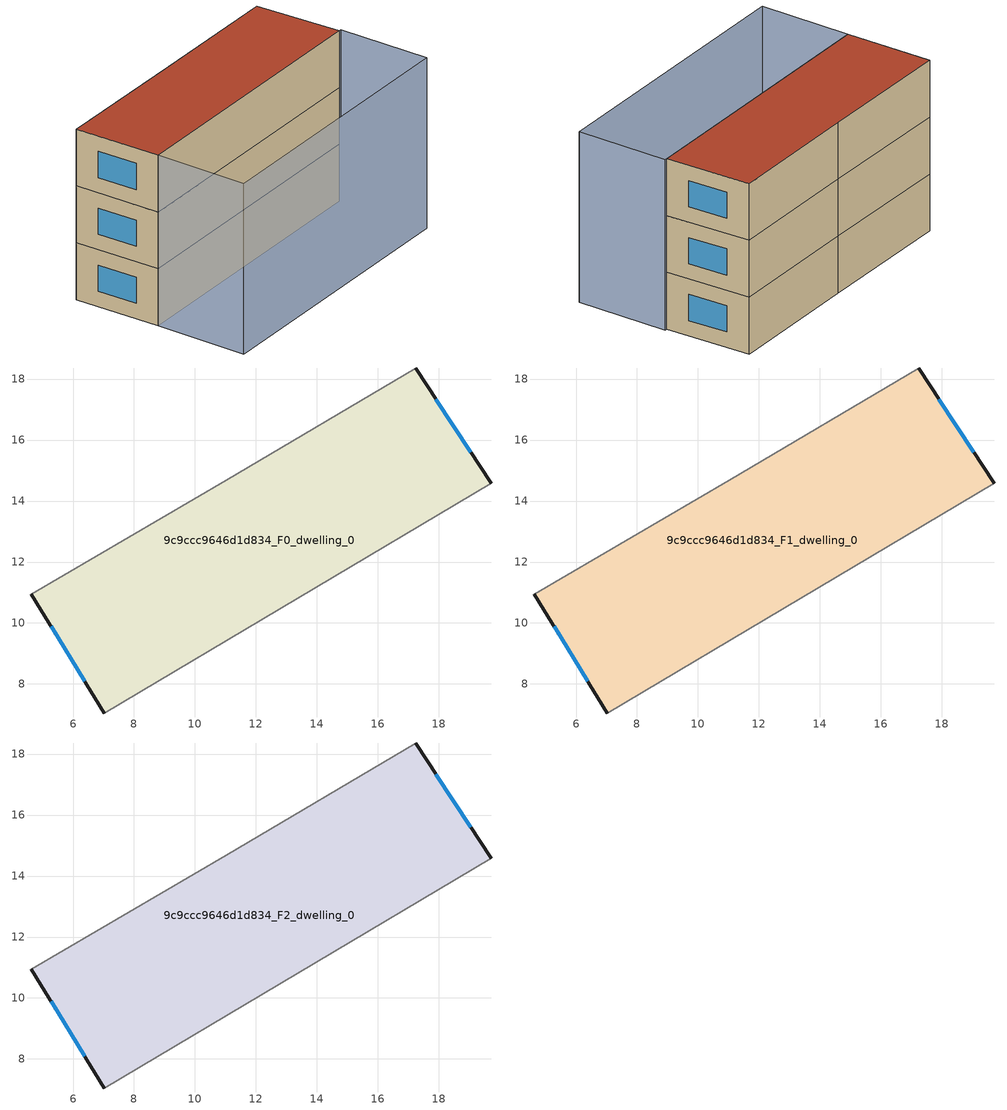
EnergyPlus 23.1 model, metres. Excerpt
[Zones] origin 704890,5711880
9c9ccc9646d1d834_F0_dwelling_0
 floor ground (EU_floor_Construction): 17.24,18.36 19.71,14.58 7.03,7.05 4.64,10.94 11.03,14.68 z0
 wall outside (EU_wall_Construction): 19.71,14.58 17.24,18.36 / 4.64,10.94 7.03,7.05 z0:3
 wall adiabatic (EU_wall_Construction): 17.24,18.36 11.03,14.68 4.64,10.94 / 7.03,7.05 19.71,14.58 z0:3
 window (EU_Window_Construction): 19.04,15.6 17.9,17.34 / 5.28,9.89 6.39,8.1 z0.81:2.19
9c9ccc9646d1d834_F1_dwelling_0
 floor to 9c9ccc9646d1d834_F0_dwelling_0 (EU_floor_Construction): 17.24,18.36 19.71,14.58 7.03,7.05 4.64,10.94 11.03,14.68 z3
 wall outside (EU_wall_Construction): 19.71,14.58 17.24,18.36 / 4.64,10.94 7.03,7.05 z3:6
 wall adiabatic (EU_wall_Construction): 17.24,18.36 11.03,14.68 4.64,10.94 / 7.03,7.05 19.71,14.58 z3:6
 window (EU_Window_Construction): 19.04,15.6 17.9,17.34 / 5.28,9.89 6.39,8.1 z3.81:5.19
9c9ccc9646d1d834_F2_dwelling_0
 floor to 9c9ccc9646d1d834_F1_dwelling_0 (EU_floor_Construction): 17.24,18.36 19.71,14.58 7.03,7.05 4.64,10.94 11.03,14.68 z6
 wall outside (EU_wall_Construction): 19.71,14.58 17.24,18.36 / 4.64,10.94 7.03,7.05 z6:9
 wall adiabatic (EU_wall_Construction): 17.24,18.36 11.03,14.68 4.64,10.94 / 7.03,7.05 19.71,14.58 z6:9
 window (EU_Window_Construction): 19.04,15.6 17.9,17.34 / 5.28,9.89 6.39,8.1 z6.81:8.19
 roof outside (EU_roof_Construction): 19.71,14.58 17.24,18.36 11.03,14.68 4.64,10.94 7.03,7.05 z9
shading: 7.03,7.05 19.83,14.65 / 19.83,14.65 22.3,10.48 / 22.3,10.48 9.5,2.88 / 9.5,2.88 7.03,7.05 z0:9
[Building]
EU S2 Campaign: North Axis=0; Terrain=City; Solar Distribution=FullExterior
[Site:Location]
London: Latitude=51.5; Longitude=-0.5; Time Zone=0; Elevation=25
[SizingPeriod:WeatherFileDays]
AnnualSizingPeriod: Begin Month=1; Begin Day of Month=1; End Month=12; End Day of Month=31; Day of Week for Start Day=Monday; Use Weather File Daylight Saving Period=No; Use Weather File Rain and Snow Indicators=No
[MATERIAL]
EU_InternalMass_Material: Roughness=MediumRough; Thickness=0.1; Conductivity=1; Density=1800; Specific Heat=900; Thermal Absorptance=0.9; Solar Absorptance=0.7; Visible Absorptance=0.7
[MATERIAL:NOMASS] Roughness=MediumRough; Thermal Absorptance=0.9; Solar Absorptance=0.7; Visible Absorptance=0.7
Name | Thermal Resistance
EU_wall_NoMass | 0.555556
EU_roof_NoMass | 0.510204
EU_floor_NoMass | 1.68919
[WINDOWMATERIAL:SIMPLEGLAZINGSYSTEM]
EU_Window_SimpleGlazing: UFactor=3.96; Solar Heat Gain Coefficient=0.85; Visible Transmittance=0.85
[CONSTRUCTION]
EU_wall_Construction: EU_wall_NoMass
EU_roof_Construction: EU_roof_NoMass
EU_floor_Construction: EU_floor_NoMass
EU_Window_Construction: EU_Window_SimpleGlazing
EU_InternalMass_Construction: EU_InternalMass_Material
[ZONE] Type=1; Multiplier=1; Ceiling Height=autocalculate; Floor Area=autocalculate; Part of Total Floor Area=Yes
Name | Volume
9c9ccc9646d1d834_F0_dwelling_0 | 199.709
9c9ccc9646d1d834_F1_dwelling_0; 9c9ccc9646d1d834_F2_dwelling_0 | 199.71
[INTERNALMASS] Construction=EU_InternalMass_Construction; Surface Area=66.5697
Name | Zone or ZoneList
9c9ccc9646d1d834_F0_dwelling_0_EU_InternalMass | 9c9ccc9646d1d834_F0_dwelling_0
9c9ccc9646d1d834_F1_dwelling_0_EU_InternalMass | 9c9ccc9646d1d834_F1_dwelling_0
9c9ccc9646d1d834_F2_dwelling_0_EU_InternalMass | 9c9ccc9646d1d834_F2_dwelling_0
[OTHEREQUIPMENT] Fuel Type=Electricity; Design Level Calculation Method=Watts/Area; Power per Zone Floor Area=1; Fraction Latent=0; Fraction Radiant=0; Fraction Lost=0; Carbon Dioxide Generation Rate=0; EndUse Subcategory=EU_Step8_InternalGains
Name | Zone or ZoneList or Space or SpaceList | Schedule
EU_Step8_InternalGain_9c9ccc9646d1d834_F0_dwelling_0_f000 | 9c9ccc9646d1d834_F0_dwelling_0 | EU_Step8_GainSchedule_9c9ccc9646d1d834_F0_dwelling_0_f000
EU_Step8_InternalGain_9c9ccc9646d1d834_F1_dwelling_0_f000 | 9c9ccc9646d1d834_F1_dwelling_0 | EU_Step8_GainSchedule_9c9ccc9646d1d834_F1_dwelling_0_f000
EU_Step8_InternalGain_9c9ccc9646d1d834_F2_dwelling_0_f000 | 9c9ccc9646d1d834_F2_dwelling_0 | EU_Step8_GainSchedule_9c9ccc9646d1d834_F2_dwelling_0_f000
[ZONEVENTILATION:DESIGNFLOWRATE] Schedule=EU_AlwaysOn; Design Flow Rate Calculation Method=AirChanges/Hour; Air Changes per Hour=0.48; Ventilation Type=Natural; Fan Pressure Rise=0; Fan Total Efficiency=1; Constant Term Coefficient=1; Temperature Term Coefficient=0; Velocity Term Coefficient=0; Velocity Squared Term Coefficient=0; Minimum Indoor Temperature=-100; Maximum Indoor Temperature=100; Delta Temperature=-100; Minimum Outdoor Temperature=-100; Maximum Outdoor Temperature=100; Maximum Wind Speed=40
Name | Zone or ZoneList or Space or SpaceList
EU_ConstantAir_9c9ccc9646d1d834_F0_dwelling_0 | 9c9ccc9646d1d834_F0_dwelling_0
EU_ConstantAir_9c9ccc9646d1d834_F1_dwelling_0 | 9c9ccc9646d1d834_F1_dwelling_0
EU_ConstantAir_9c9ccc9646d1d834_F2_dwelling_0 | 9c9ccc9646d1d834_F2_dwelling_0
[HVACTEMPLATE:THERMOSTAT] Constant Heating Setpoint=20; Constant Cooling Setpoint=50
EU_HeatOnly_9c9ccc9646d1d834_F0_dwelling_0; EU_HeatOnly_9c9ccc9646d1d834_F1_dwelling_0; EU_HeatOnly_9c9ccc9646d1d834_F2_dwelling_0
[HVACTEMPLATE:ZONE:IDEALLOADSAIRSYSTEM] System Availability Schedule=EU_AlwaysOn; Maximum Heating Supply Air Temperature=50; Minimum Cooling Supply Air Temperature=13; Maximum Heating Supply Air Humidity Ratio=0.0156; Minimum Cooling Supply Air Humidity Ratio=0.0077; Heating Limit=NoLimit; Cooling Limit=NoLimit; Heating Availability Schedule=EU_AlwaysOn; Cooling Availability Schedule=EU_CoolingOff; Dehumidification Control Type=ConstantSensibleHeatRatio; Cooling Sensible Heat Ratio=0.7; Dehumidification Setpoint=60; Humidification Control Type=None; Humidification Setpoint=30; Outdoor Air Method=None; Outdoor Air Flow Rate per Person=0.00944; Outdoor Air Flow Rate per Zone Floor Area=0; Outdoor Air Flow Rate per Zone=0; Demand Controlled Ventilation Type=None; Outdoor Air Economizer Type=NoEconomizer; Heat Recovery Type=None; Sensible Heat Recovery Effectiveness=0.7; Latent Heat Recovery Effectiveness=0.65
Name | Template Thermostat
9c9ccc9646d1d834_F0_dwelling_0 | EU_HeatOnly_9c9ccc9646d1d834_F0_dwelling_0
9c9ccc9646d1d834_F1_dwelling_0 | EU_HeatOnly_9c9ccc9646d1d834_F1_dwelling_0
9c9ccc9646d1d834_F2_dwelling_0 | EU_HeatOnly_9c9ccc9646d1d834_F2_dwelling_0
[SIZING:ZONE] Zone Cooling Design Supply Air Temperature Input Method=SupplyAirTemperature; Zone Cooling Design Supply Air Temperature=13; Zone Heating Design Supply Air Temperature Input Method=SupplyAirTemperature; Zone Heating Design Supply Air Temperature=50; Zone Cooling Design Supply Air Humidity Ratio=0.008; Zone Heating Design Supply Air Humidity Ratio=0.008; Cooling Design Air Flow Method=DesignDay; Cooling Design Air Flow Rate=0; Cooling Minimum Air Flow per Zone Floor Area=0.000762; Cooling Minimum Air Flow=0; Cooling Minimum Air Flow Fraction=0.2; Heating Design Air Flow Method=DesignDay; Heating Design Air Flow Rate=0; Heating Maximum Air Flow per Zone Floor Area=0.002032; Heating Maximum Air Flow=0.141576; Heating Maximum Air Flow Fraction=0.3; Account for Dedicated Outdoor Air System=No; Dedicated Outdoor Air System Control Strategy=NeutralSupplyAir; Dedicated Outdoor Air Low Setpoint Temperature for Design=autosize; Dedicated Outdoor Air High Setpoint Temperature for Design=autosize; Zone Load Sizing Method=Sensible Load Only No Latent Load; Zone Latent Cooling Design Supply Air Humidity Ratio Input Method=HumidityRatioDifference; Zone Cooling Design Supply Air Humidity Ratio Difference=0.005; Zone Latent Heating Design Supply Air Humidity Ratio Input Method=HumidityRatioDifference; Zone Humidification Design Supply Air Humidity Ratio Difference=0.005
9c9ccc9646d1d834_F0_dwelling_0; 9c9ccc9646d1d834_F1_dwelling_0; 9c9ccc9646d1d834_F2_dwelling_0
[SCHEDULE:CONSTANT]
Name | Hourly Value
EU_AlwaysOn | 1
EU_CoolingOff | 0
[SCHEDULE:FILE] Column Number=1; Rows to Skip at Top=0; Number of Hours of Data=8760; Column Separator=Comma; Interpolate to Timestep=No; Minutes per Item=60; Adjust Schedule for Daylight Savings=Yes
Name | File
EU_Step8_GainSchedule_9c9ccc9646d1d834_F0_dwelling_0_f000 | ../../schedules/9c9ccc9646d1d834/9c9ccc9646d1d834_F0_dwelling_0_f000_gain.csv
EU_Step8_GainSchedule_9c9ccc9646d1d834_F1_dwelling_0_f000 | ../../schedules/9c9ccc9646d1d834/9c9ccc9646d1d834_F1_dwelling_0_f000_gain.csv
EU_Step8_GainSchedule_9c9ccc9646d1d834_F2_dwelling_0_f000 | ../../schedules/9c9ccc9646d1d834/9c9ccc9646d1d834_F2_dwelling_0_f000_gain.csv
